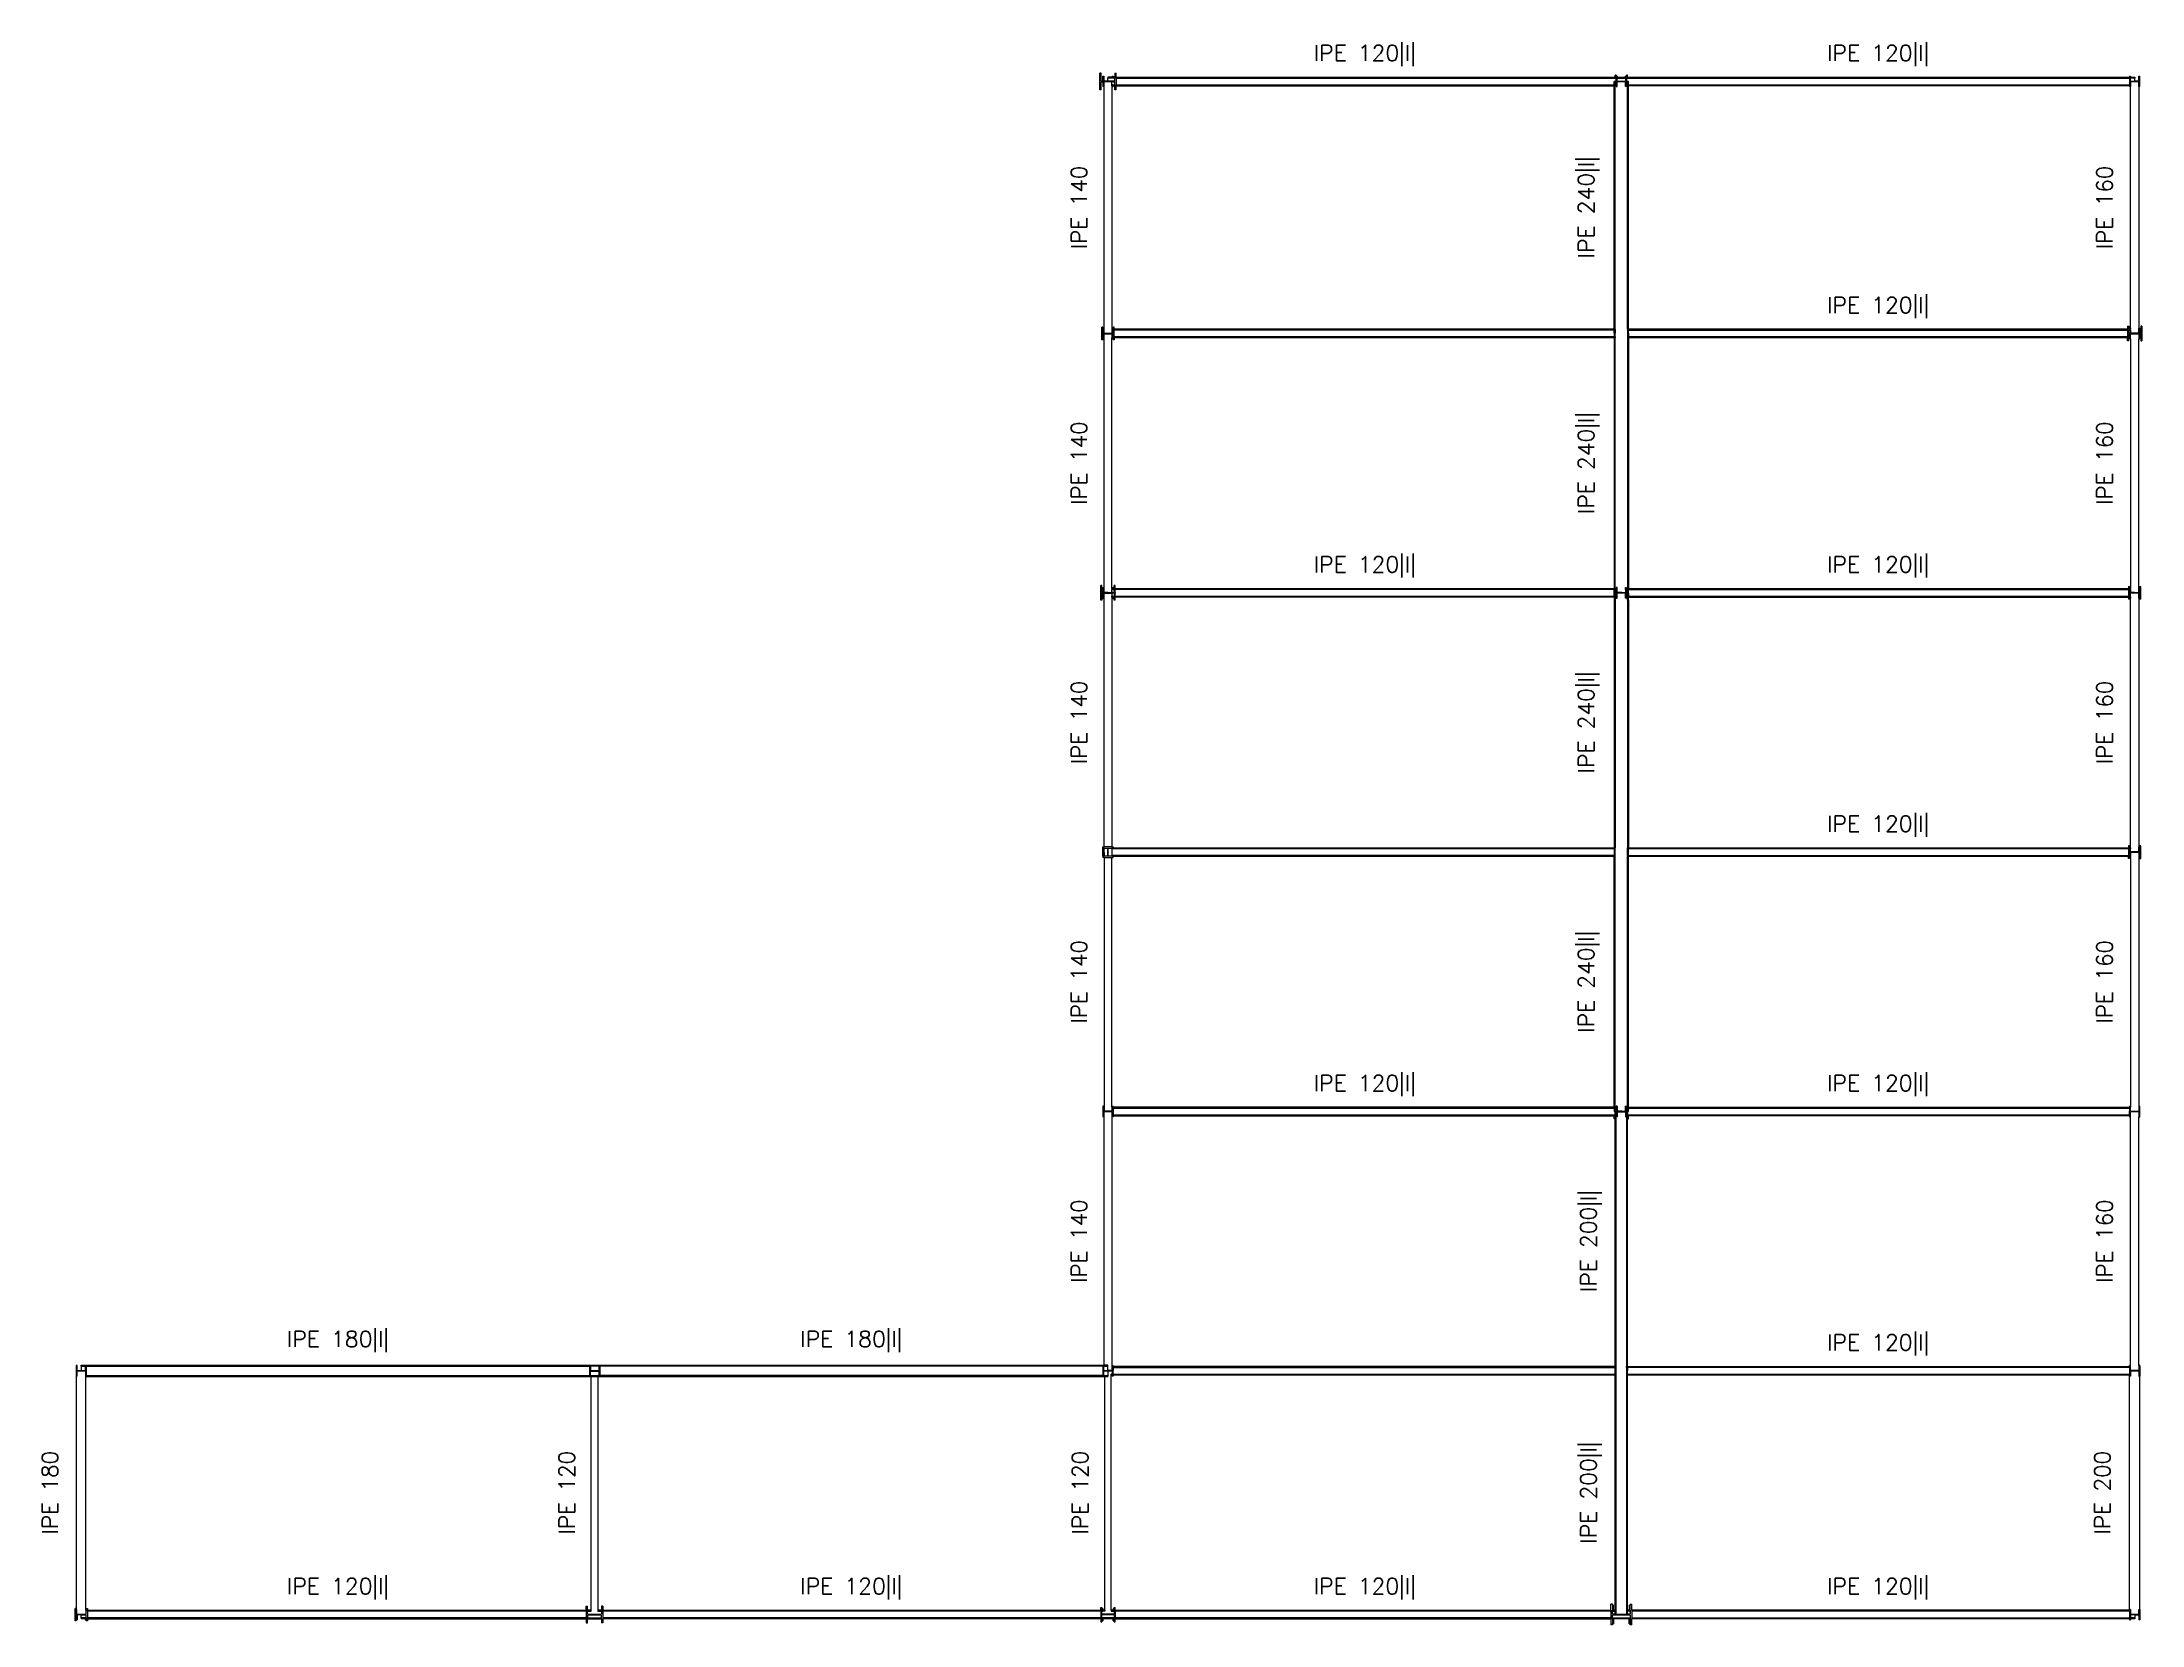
# Model space of a CAD drawing. Header units: millimetres. Extents: x 20.2 to 40.5, y 11.3 to 26.5.
import ezdxf
from ezdxf.enums import TextEntityAlignment as Align

# ---------------------------------------------------------------- set-up
doc = ezdxf.new("R2010")
doc.units = ezdxf.units.MM
doc.layers.add('BARRAS_DE_ACERO', color=7, linetype='Continuous', lineweight=9)
doc.layers.add('REFERENCIA_DE_LAS_BARRAS', color=2, linetype='Continuous', lineweight=9)
doc.styles.add('CYPETXT', font='romans__.ttf', dxfattribs={"height": 0.2})

msp = doc.modelspace()

# ---------------------------------------------------------------- linework, layer by layer
at = {"layer": 'BARRAS_DE_ACERO'}
for p, q in [((30.41105, 26.075), (30.41105, 26.235)), ((30.42405, 26.159), (30.44105, 26.159)), ((30.42405, 26.151), (30.44105, 26.151)), ((30.42405, 26.075), (30.42405, 26.151)), ((30.44105, 26.159), (30.44105, 26.205)), ((30.44105, 26.205), (30.45105, 26.205)), ((30.45105, 26.159), (30.44105, 26.159)), ((30.44105, 26.151), (30.45105, 26.151)), ((30.44105, 26.151), (30.44105, 26.105)), ((30.45105, 26.205), (30.45105, 26.159)), ((30.49105, 26.159), (30.45105, 26.159)), ((30.45105, 26.151), (30.45105, 26.105)), ((30.45455, 26.151), (30.45105, 26.151)), ((30.45455, 23.72825), (30.45455, 26.151)), ((30.49105, 26.159), (30.49105, 26.187)), ((30.55805, 26.159), (30.49105, 26.159)), ((30.52755, 26.151), (30.53105, 26.151)), ((30.53105, 26.205), (30.54105, 26.205)), ((30.53105, 26.205), (30.53105, 26.197)), ((30.54105, 26.151), (30.53105, 26.151)), ((30.53849, 26.123), (30.53105, 26.123)), ((30.54105, 26.123), (30.53849, 26.123)), ((30.54105, 26.205), (30.54105, 26.197)), ((30.54105, 26.151), (30.55805, 26.151)), ((30.54105, 26.123), (30.55805, 26.123)), ((30.55805, 26.235), (30.57105, 26.235)), ((30.55805, 26.159), (30.55805, 26.187)), ((30.57105, 26.197), (35.38105, 26.197)), ((30.57105, 26.187), (30.57105, 26.123)), ((30.57105, 26.123), (35.37105, 26.123)), ((30.57105, 26.113), (30.57105, 26.123)), ((35.37105, 26.123), (35.37105, 26.155)), ((35.39205, 26.215), (35.38105, 26.215)), ((35.38105, 26.197), (35.38105, 26.215)), ((35.39105, 26.205), (35.39105, 26.197)), ((35.39105, 26.205), (35.39205, 26.205)), ((35.39105, 26.155), (35.39105, 26.187)), ((35.39205, 26.215), (35.39205, 26.205)), ((35.40105, 26.205), (35.39205, 26.205)), ((35.40105, 26.205), (35.40105, 26.197)), ((35.40105, 26.187), (35.40105, 26.197)), ((35.40105, 26.197), (35.48105, 26.197)), ((35.40105, 26.15825), (35.40105, 26.187)), ((35.40105, 26.158), (35.40105, 26.15825)), ((35.48105, 26.197), (35.48105, 26.205)), ((35.48105, 26.187), (35.48105, 26.15825)), ((35.50105, 26.215), (35.49005, 26.215)), ((35.49005, 26.205), (35.49105, 26.205)), ((35.49105, 26.197), (35.50105, 26.197)), ((35.49105, 26.187), (40.34105, 26.187)), ((35.49105, 26.187), (35.49105, 26.155)), ((35.49105, 26.105), (35.49105, 26.12464)), ((35.50105, 26.197), (35.50105, 26.215)), ((35.50105, 26.197), (40.34105, 26.197)), ((35.50105, 23.767), (35.50105, 26.155)), ((35.51105, 26.155), (35.50105, 26.155)), ((35.51105, 26.123), (35.51105, 26.155)), ((35.51105, 26.123), (40.34105, 26.123)), ((35.51105, 26.113), (35.51105, 26.123)), ((40.34105, 26.205), (40.35105, 26.205)), ((40.34105, 26.205), (40.34105, 26.197)), ((40.34105, 26.197), (40.34105, 26.187)), ((40.35105, 26.197), (40.39105, 26.197)), ((40.35105, 26.158), (40.35105, 26.187)), ((40.35105, 26.158), (40.39105, 26.158)), ((40.43105, 26.152), (40.35105, 26.152)), ((40.35105, 26.152), (40.35105, 26.105)), ((40.39105, 26.197), (40.39105, 26.187)), ((40.43105, 26.158), (40.39105, 26.158)), ((40.43105, 26.205), (40.44105, 26.205)), ((40.43105, 26.158), (40.43105, 26.205)), ((40.43105, 26.105), (40.43105, 26.152)), ((40.44105, 26.105), (40.44105, 26.205)), ((30.42405, 26.075), (30.41105, 26.075)), ((30.45105, 26.105), (30.44105, 26.105)), ((30.52755, 26.113), (30.53105, 26.113)), ((30.53105, 26.113), (30.53105, 26.105)), ((30.54105, 26.113), (30.53105, 26.113)), ((30.53105, 26.105), (30.54105, 26.105)), ((30.54105, 26.113), (30.54105, 26.105)), ((30.55805, 26.113), (30.54105, 26.113)), ((30.57105, 26.075), (30.55805, 26.075)), ((30.57105, 26.075), (30.57105, 26.113)), ((35.37105, 23.767), (35.37105, 26.113)), ((35.49105, 26.105), (35.48105, 26.105)), ((40.34105, 26.113), (35.51105, 26.113)), ((35.51105, 23.767), (35.51105, 26.113)), ((40.34105, 26.113), (40.34105, 26.105)), ((40.35005, 26.105), (40.34105, 26.105)), ((40.35005, 26.105), (40.35105, 26.105)), ((40.35005, 23.775), (40.35005, 26.105)), ((40.43105, 26.105), (40.43205, 26.105)), ((40.43205, 26.105), (40.43205, 23.775)), ((40.44105, 26.105), (40.43205, 26.105)), ((30.44205, 23.785), (30.43105, 23.785)), ((30.43105, 23.665), (30.43105, 23.785)), ((30.44205, 23.785), (30.44205, 23.775)), ((30.45105, 23.775), (30.44205, 23.775)), ((30.44205, 23.72825), (30.44205, 23.775)), ((30.44205, 23.72825), (30.45105, 23.72825)), ((30.44205, 23.72175), (30.44205, 23.675)), ((30.44205, 23.72175), (30.45105, 23.72175)), ((30.45105, 23.72825), (30.45105, 23.775)), ((30.45455, 23.72825), (30.45105, 23.72825)), ((30.45455, 23.72825), (30.52755, 23.72825)), ((30.45455, 21.2285), (30.45455, 23.72175)), ((30.45455, 23.72175), (30.52755, 23.72175)), ((30.52755, 23.693), (30.52755, 23.683)), ((30.53105, 23.775), (30.54005, 23.775)), ((30.54005, 23.767), (30.53105, 23.767)), ((30.54005, 23.785), (30.54005, 23.775)), ((30.55105, 23.785), (30.54005, 23.785)), ((30.54005, 23.775), (30.54005, 23.767)), ((30.54005, 23.757), (30.54005, 23.72825)), ((30.54005, 23.72175), (30.54005, 23.693)), ((30.54005, 23.693), (30.54005, 23.683)), ((30.55105, 23.767), (30.55105, 23.785)), ((30.55105, 23.693), (30.55105, 23.7228)), ((35.37105, 23.7272), (35.37105, 23.757)), ((35.37105, 23.693), (35.37105, 23.683)), ((35.38105, 23.767), (35.38105, 23.757)), ((35.38105, 23.757), (35.38105, 23.7272)), ((35.38105, 23.693), (35.38105, 23.7272)), ((35.38105, 23.693), (35.38105, 23.683)), ((35.50105, 23.767), (35.50105, 23.757)), ((35.51105, 23.7272), (35.51105, 23.757)), ((35.51105, 23.757), (40.32105, 23.757)), ((35.51105, 23.7272), (35.51105, 23.693)), ((40.32105, 23.693), (35.51105, 23.693)), ((35.51105, 23.683), (35.51105, 23.693)), ((40.32105, 23.795), (40.33305, 23.795)), ((40.32105, 23.757), (40.32105, 23.7272)), ((40.32105, 23.7272), (40.32105, 23.693)), ((40.32105, 23.693), (40.32105, 23.683)), ((40.33305, 23.795), (40.33305, 23.767)), ((40.33305, 23.757), (40.33305, 23.767)), ((40.34105, 23.767), (40.33305, 23.767)), ((40.33305, 23.757), (40.35005, 23.757)), ((40.33305, 23.757), (40.33305, 23.7285)), ((40.33305, 23.7285), (40.34105, 23.7285)), ((40.33305, 23.7215), (40.33305, 23.693)), ((40.35005, 23.7215), (40.33305, 23.7215)), ((40.34105, 23.775), (40.35005, 23.775)), ((40.34105, 23.767), (40.34105, 23.775)), ((40.35005, 23.7285), (40.34105, 23.7285)), ((40.35005, 23.775), (40.35005, 23.767)), ((40.35005, 23.757), (40.35005, 23.7285)), ((40.39105, 23.7285), (40.35005, 23.7285)), ((40.35005, 23.7215), (40.39105, 23.7215)), ((40.35005, 23.683), (40.35005, 23.693)), ((40.43205, 23.7285), (40.39105, 23.7285)), ((40.43205, 23.7285), (40.43205, 23.775)), ((40.43205, 23.775), (40.44105, 23.775)), ((40.43205, 23.7285), (40.44105, 23.7285)), ((40.43205, 23.7215), (40.44105, 23.7215)), ((40.44105, 23.7285), (40.44105, 23.775)), ((40.44105, 23.7285), (40.44905, 23.7285)), ((40.44105, 23.675), (40.44105, 23.7215)), ((40.44905, 23.7215), (40.44105, 23.7215)), ((40.44905, 23.795), (40.44905, 23.7285)), ((40.46105, 23.795), (40.44905, 23.795)), ((40.46105, 23.795), (40.46105, 23.655)), ((30.44205, 23.665), (30.43105, 23.665)), ((30.45105, 23.675), (30.44205, 23.675)), ((30.44205, 23.665), (30.44205, 23.675)), ((30.52755, 21.267), (30.52755, 23.683)), ((30.52755, 23.683), (30.53105, 23.683)), ((30.53105, 23.675), (30.53105, 23.683)), ((30.54005, 23.675), (30.53105, 23.675)), ((30.54005, 23.675), (30.54005, 23.665)), ((30.55105, 23.665), (30.54005, 23.665)), ((30.55105, 23.683), (30.55105, 23.665)), ((35.37105, 23.683), (30.55105, 23.683)), ((35.37105, 23.683), (35.37105, 21.267)), ((35.38105, 21.21127), (35.38105, 23.683)), ((35.50105, 23.683), (35.50105, 21.2228)), ((40.33305, 23.655), (40.33305, 23.683)), ((40.34105, 23.683), (40.34105, 23.675)), ((40.35005, 23.675), (40.34105, 23.675)), ((40.35005, 23.675), (40.35005, 21.275)), ((40.43205, 21.275), (40.43205, 23.675)), ((40.43205, 23.675), (40.44105, 23.675)), ((30.44105, 21.275), (30.45105, 21.275)), ((30.44105, 21.2285), (30.44105, 21.275)), ((30.45105, 21.275), (30.45105, 21.2285)), ((30.53105, 21.267), (30.53105, 21.275)), ((30.53105, 21.275), (30.54105, 21.275)), ((30.54105, 21.267), (30.54105, 21.275)), ((30.54905, 21.267), (30.54905, 21.257)), ((30.56105, 21.257), (30.56105, 21.267)), ((30.56105, 21.267), (35.37105, 21.267)), ((35.37105, 21.267), (35.37105, 21.257)), ((35.48105, 21.275), (35.49105, 21.275)), ((35.48105, 21.257), (35.48105, 21.275)), ((35.49105, 21.175), (35.49105, 21.275)), ((35.51105, 21.267), (35.51105, 21.257)), ((40.33105, 21.285), (40.34205, 21.285)), ((40.33105, 21.285), (40.33105, 21.267)), ((40.34205, 21.267), (40.34205, 21.275)), ((40.35005, 21.267), (40.34205, 21.267)), ((40.35005, 21.275), (40.35005, 21.267)), ((40.35005, 21.257), (40.35005, 21.267)), ((40.43205, 21.22825), (40.43205, 21.275)), ((40.43205, 21.275), (40.44005, 21.275)), ((40.44005, 21.285), (40.45105, 21.285)), ((40.44005, 21.275), (40.44005, 21.285)), ((40.44005, 21.22825), (40.44005, 21.275)), ((40.45105, 21.165), (40.45105, 21.285)), ((30.43305, 21.2285), (30.44105, 21.2285)), ((30.43305, 21.2215), (30.43305, 21.155)), ((30.43305, 21.2215), (30.44105, 21.2215)), ((30.44105, 21.2285), (30.45105, 21.2285)), ((30.44105, 21.175), (30.44105, 21.2215)), ((30.44105, 21.2215), (30.45105, 21.2215)), ((30.44105, 21.175), (30.45105, 21.175)), ((30.45455, 21.2285), (30.45105, 21.2285)), ((30.45455, 21.2215), (30.45105, 21.2215)), ((30.45105, 21.175), (30.45105, 21.2215)), ((30.49105, 21.2285), (30.45455, 21.2285)), ((30.45455, 21.2215), (30.49105, 21.2215)), ((30.45455, 18.775), (30.45455, 21.2215)), ((30.49105, 21.2285), (30.52755, 21.2285)), ((30.49264, 21.2215), (30.49105, 21.2215)), ((30.49264, 21.2215), (30.52755, 21.2215)), ((30.52755, 21.2285), (30.52755, 21.257)), ((30.52755, 21.2285), (30.53105, 21.2285)), ((30.52755, 21.2215), (30.52755, 21.193)), ((30.54905, 21.2215), (30.52755, 21.2215)), ((30.52755, 21.193), (30.54905, 21.193)), ((30.52755, 21.183), (30.52755, 21.193)), ((30.52755, 21.183), (30.52755, 18.775)), ((30.53105, 21.183), (30.52755, 21.183)), ((30.53738, 21.2285), (30.53105, 21.2285)), ((30.53105, 21.183), (30.54105, 21.183)), ((30.54905, 21.2285), (30.53738, 21.2285)), ((30.54105, 21.183), (30.54105, 21.175)), ((30.54905, 21.183), (30.54105, 21.183)), ((30.54905, 21.257), (30.54905, 21.2285)), ((30.54905, 21.2215), (30.54905, 21.193)), ((30.54905, 21.183), (30.54905, 21.193)), ((30.54905, 21.155), (30.54905, 21.183)), ((30.56105, 21.155), (30.54905, 21.155)), ((30.56105, 21.2272), (30.56105, 21.257)), ((30.56105, 21.2272), (30.56105, 21.2228)), ((30.56105, 21.193), (30.56105, 21.2228)), ((30.56105, 21.193), (30.56105, 21.183)), ((30.56105, 21.193), (35.37105, 21.193)), ((35.37105, 21.183), (30.56105, 21.183)), ((30.56105, 21.155), (30.56105, 21.183)), ((35.37105, 21.193), (35.37105, 21.183)), ((35.37105, 21.183), (35.37105, 21.155)), ((35.38105, 21.21127), (35.38105, 18.767)), ((35.39105, 21.175), (35.40105, 21.175)), ((35.40105, 21.175), (35.40105, 21.2215)), ((35.44415, 21.228), (35.48105, 21.228)), ((35.48105, 21.257), (35.48105, 21.228)), ((35.48105, 21.175), (35.48105, 21.222)), ((35.49105, 21.175), (35.48105, 21.175)), ((35.50105, 21.2228), (35.50105, 21.22246)), ((35.50105, 21.155), (35.50105, 21.183)), ((35.50105, 21.155), (35.50105, 18.767)), ((35.51105, 21.257), (40.33105, 21.257)), ((35.51105, 21.2228), (35.51105, 21.257)), ((35.51105, 21.2228), (35.51105, 21.193)), ((35.51105, 21.193), (35.51105, 21.183)), ((35.51105, 21.193), (40.33105, 21.193)), ((35.51105, 21.155), (35.51105, 21.183)), ((35.51105, 21.155), (35.51105, 18.767)), ((40.33105, 21.2272), (40.33105, 21.2228)), ((40.33105, 21.2228), (40.33105, 21.193)), ((40.33105, 21.183), (40.33105, 21.165)), ((40.34205, 21.165), (40.33105, 21.165)), ((40.34205, 21.257), (40.34205, 21.22825)), ((40.34205, 21.22825), (40.35005, 21.22825)), ((40.34205, 21.183), (40.34205, 21.193)), ((40.34205, 21.175), (40.34205, 21.165)), ((40.35005, 21.257), (40.35005, 21.22825)), ((40.35005, 21.22825), (40.35105, 21.22825)), ((40.39105, 21.22175), (40.35005, 21.22175)), ((40.35005, 21.193), (40.35005, 21.22175)), ((40.35005, 18.775), (40.35005, 21.175)), ((40.38961, 21.22825), (40.35105, 21.22825)), ((40.38961, 21.22825), (40.43105, 21.22825)), ((40.43105, 21.22175), (40.39105, 21.22175)), ((40.43105, 21.22825), (40.43205, 21.22825)), ((40.43105, 21.22175), (40.43205, 21.22175)), ((40.44005, 21.22825), (40.43205, 21.22825)), ((40.43205, 21.175), (40.43205, 21.22175)), ((40.43205, 21.22175), (40.44005, 21.22175)), ((40.43205, 21.175), (40.43205, 18.775)), ((40.44005, 21.22175), (40.44005, 21.175)), ((40.45105, 21.165), (40.44005, 21.165)), ((30.44105, 18.765), (30.45105, 18.765)), ((30.44105, 18.685), (30.45105, 18.685)), ((30.44105, 18.685), (30.44105, 18.675)), ((30.45455, 18.675), (30.44105, 18.675)), ((30.45105, 18.765), (30.45455, 18.765)), ((30.45105, 18.765), (30.45105, 18.728)), ((30.45105, 18.728), (30.45455, 18.728)), ((30.52755, 18.775), (30.45455, 18.775)), ((30.45455, 18.765), (30.48805, 18.765)), ((30.45455, 18.728), (30.45455, 18.765)), ((30.45455, 18.722), (30.45455, 18.728)), ((30.45455, 18.722), (30.45455, 18.685)), ((30.45455, 18.675), (30.52755, 18.675)), ((30.45455, 18.675), (30.45455, 16.228)), ((30.48805, 18.685), (30.48805, 18.765)), ((30.49405, 18.765), (30.52755, 18.765)), ((30.49405, 18.765), (30.49405, 18.757)), ((30.49405, 18.728), (30.49405, 18.757)), ((30.49405, 18.693), (30.49405, 18.72525)), ((30.49405, 18.693), (30.49405, 18.685)), ((30.52755, 18.685), (30.49405, 18.685)), ((35.37105, 18.693), (30.52755, 18.693)), ((30.52755, 18.685), (30.52755, 18.693)), ((30.52755, 18.675), (30.54105, 18.675)), ((30.52755, 16.267), (30.52755, 18.675)), ((35.37105, 18.683), (30.54105, 18.683)), ((30.54105, 18.675), (30.54105, 18.683)), ((35.37105, 18.757), (35.37105, 18.693)), ((35.37105, 18.683), (35.37105, 18.693)), ((35.37105, 16.267), (35.37105, 18.683)), ((35.38105, 18.757), (35.38105, 18.767)), ((35.38105, 18.693), (35.38105, 18.757)), ((35.38105, 18.683), (35.38105, 18.693)), ((35.38105, 16.225), (35.38105, 18.683)), ((35.50105, 18.757), (35.50105, 18.767)), ((35.50105, 18.693), (35.50105, 18.757)), ((35.50105, 18.693), (35.50105, 18.683)), ((35.50105, 16.225), (35.50105, 18.683)), ((35.51105, 18.767), (40.33105, 18.767)), ((35.51105, 18.757), (35.51105, 18.767)), ((35.51105, 18.693), (35.51105, 18.757)), ((40.33105, 18.757), (35.51105, 18.757)), ((35.51105, 18.693), (40.33105, 18.693)), ((35.51105, 18.683), (35.51105, 18.693)), ((35.51105, 16.267), (35.51105, 18.683)), ((40.33105, 18.785), (40.33105, 18.767)), ((40.33105, 18.7272), (40.33105, 18.693)), ((40.33105, 18.693), (40.33105, 18.683)), ((40.34205, 18.665), (40.33105, 18.665)), ((40.34205, 18.775), (40.35005, 18.775)), ((40.34205, 18.775), (40.34205, 18.767)), ((40.35005, 18.767), (40.34205, 18.767)), ((40.34205, 18.757), (40.34205, 18.767)), ((40.34205, 18.757), (40.34205, 18.72825)), ((40.35005, 18.757), (40.34205, 18.757)), ((40.34205, 18.72825), (40.35005, 18.72825)), ((40.34205, 18.693), (40.34205, 18.683)), ((40.34205, 18.693), (40.35005, 18.693)), ((40.34205, 18.683), (40.34205, 18.675)), ((40.35005, 18.675), (40.34205, 18.675)), ((40.34205, 18.665), (40.34205, 18.675)), ((40.35005, 18.767), (40.35005, 18.775)), ((40.35005, 18.767), (40.35005, 18.757)), ((40.35005, 18.72825), (40.35005, 18.757)), ((40.35087, 18.72825), (40.35005, 18.72825)), ((40.35005, 18.693), (40.35005, 18.683)), ((40.35005, 18.675), (40.35005, 16.275)), ((40.43105, 18.72175), (40.39105, 18.72175)), ((40.43105, 18.72825), (40.43205, 18.72825)), ((40.43205, 18.72175), (40.43105, 18.72175)), ((40.43205, 18.775), (40.44005, 18.775)), ((40.43205, 18.72825), (40.43205, 18.775)), ((40.43205, 18.72825), (40.44005, 18.72825)), ((40.43205, 18.72175), (40.43205, 18.675)), ((40.44005, 18.675), (40.43205, 18.675)), ((40.44005, 18.775), (40.44005, 18.785)), ((40.44005, 18.72825), (40.44005, 18.775)), ((30.44105, 16.275), (30.44105, 16.175)), ((30.45105, 16.275), (30.44105, 16.275)), ((30.45105, 16.228), (30.45105, 16.275)), ((30.45105, 16.228), (30.45455, 16.228)), ((30.45105, 16.222), (30.45105, 16.175)), ((30.45455, 16.222), (30.45105, 16.222)), ((30.52755, 16.228), (30.45455, 16.228)), ((30.45455, 13.7805), (30.45455, 16.222)), ((30.52755, 16.222), (30.45455, 16.222)), ((30.52755, 16.228), (30.53105, 16.228)), ((30.53105, 16.275), (30.53105, 16.267)), ((30.53105, 16.275), (30.54105, 16.275)), ((30.53105, 16.228), (30.53105, 16.257)), ((30.54105, 16.267), (30.54105, 16.275)), ((30.54105, 16.257), (30.54105, 16.2272)), ((30.54105, 16.2272), (30.54105, 16.2228)), ((30.54105, 16.2228), (30.54105, 16.193)), ((35.37105, 16.257), (35.37105, 16.225)), ((35.38105, 16.225), (35.37105, 16.225)), ((35.38105, 16.193), (35.38105, 16.225)), ((35.38105, 16.225), (35.39105, 16.225)), ((35.39105, 16.275), (35.39105, 16.225)), ((35.40105, 16.275), (35.39105, 16.275)), ((35.39105, 16.225), (35.39105, 16.175)), ((35.40105, 16.275), (35.40105, 16.228)), ((35.44415, 16.228), (35.40105, 16.228)), ((35.40105, 16.222), (35.40105, 16.175)), ((35.40105, 16.222), (35.44385, 16.222)), ((35.44385, 16.222), (35.48105, 16.222)), ((35.48105, 16.275), (35.49105, 16.275)), ((35.48105, 16.222), (35.48105, 16.175)), ((35.49105, 16.225), (35.49105, 16.275)), ((35.49105, 16.175), (35.49105, 16.225)), ((35.50105, 16.225), (35.49105, 16.225)), ((35.50105, 16.225), (35.50105, 16.193)), ((35.51105, 16.225), (35.50105, 16.225)), ((35.51105, 16.267), (35.51105, 16.257)), ((35.51105, 16.267), (40.34105, 16.267)), ((35.51105, 16.257), (40.34105, 16.257)), ((35.51105, 16.225), (35.51105, 16.257)), ((40.34105, 16.275), (40.35005, 16.275)), ((40.34105, 16.275), (40.34105, 16.267)), ((40.34105, 16.257), (40.34105, 16.267)), ((40.34105, 16.257), (40.34105, 16.2272)), ((40.34105, 16.193), (40.34105, 16.2272)), ((40.35005, 16.275), (40.35105, 16.275)), ((40.35105, 16.275), (40.35105, 16.267)), ((40.35105, 16.259), (40.35105, 16.267)), ((40.35105, 16.257), (40.35105, 16.259)), ((40.35105, 16.228), (40.35105, 16.257)), ((40.35105, 16.228), (40.43105, 16.228)), ((40.35105, 16.175), (40.35105, 16.222)), ((40.43105, 16.222), (40.35105, 16.222)), ((40.43105, 16.275), (40.43105, 16.228)), ((40.43205, 16.275), (40.43105, 16.275)), ((40.43105, 16.222), (40.43105, 16.175)), ((40.44105, 16.175), (40.44105, 16.275)), ((30.45105, 16.175), (30.44105, 16.175)), ((30.52755, 16.193), (30.52755, 16.183)), ((30.52755, 16.183), (30.52755, 13.767)), ((30.52755, 16.183), (30.53105, 16.183)), ((30.53105, 16.183), (30.53105, 16.193)), ((30.53105, 16.175), (30.53105, 16.183)), ((30.54105, 16.175), (30.53105, 16.175)), ((30.54105, 16.193), (30.54105, 16.183)), ((30.54105, 16.183), (30.54105, 16.175)), ((30.54105, 16.183), (35.37105, 16.183)), ((35.37105, 16.183), (35.38105, 16.183)), ((35.37105, 16.155), (35.37105, 16.183)), ((35.38105, 16.155), (35.37105, 16.155)), ((35.39105, 13.767), (35.39105, 16.175)), ((35.40105, 16.175), (35.39105, 16.175)), ((35.49105, 16.175), (35.48105, 16.175)), ((35.49105, 16.175), (35.49105, 13.767)), ((35.50105, 16.193), (40.34105, 16.193)), ((35.50105, 16.183), (35.50105, 16.193)), ((35.51105, 16.183), (35.50105, 16.183)), ((35.50105, 13.767), (35.50105, 16.155)), ((35.51105, 16.155), (35.51105, 16.183)), ((40.34105, 16.183), (35.51105, 16.183)), ((40.34105, 16.193), (40.34105, 16.183)), ((40.34105, 16.183), (40.34105, 16.175)), ((40.35005, 16.175), (40.34105, 16.175)), ((40.35105, 16.175), (40.35005, 16.175)), ((40.35005, 13.775), (40.35005, 16.175)), ((40.43205, 16.175), (40.43105, 16.175)), ((40.43205, 16.175), (40.44105, 16.175)), ((20.54105, 13.775), (20.54105, 13.675)), ((20.55105, 13.775), (20.54105, 13.775)), ((20.55105, 13.728), (20.55105, 13.775)), ((20.59105, 13.7805), (30.45455, 13.7805)), ((20.59105, 13.7705), (20.59105, 13.7805)), ((20.59105, 13.7705), (20.63105, 13.7705)), ((20.59105, 13.7705), (20.59105, 13.728)), ((20.63105, 13.7705), (20.63105, 13.775)), ((20.63105, 13.775), (20.64105, 13.775)), ((20.64105, 13.775), (20.64105, 13.7705)), ((20.64105, 13.7705), (25.49105, 13.7705)), ((20.64105, 13.6795), (20.64105, 13.7705)), ((25.49105, 13.775), (25.49105, 13.7705)), ((25.49105, 13.775), (25.50105, 13.775)), ((25.49105, 13.7705), (25.49105, 13.6795)), ((25.50105, 13.7705), (25.50105, 13.775)), ((25.50105, 13.7705), (25.50105, 13.728)), ((25.58105, 13.7705), (25.50105, 13.7705)), ((25.58105, 13.775), (25.59105, 13.775)), ((25.58105, 13.775), (25.58105, 13.7705)), ((25.58105, 13.7705), (25.58105, 13.728)), ((25.59105, 13.7705), (25.59105, 13.775)), ((30.44105, 13.775), (30.45105, 13.775)), ((30.44105, 13.775), (30.44105, 13.7705)), ((30.45105, 13.7705), (30.49105, 13.7705)), ((30.49105, 13.7805), (30.45455, 13.7805)), ((30.49105, 13.7705), (30.49105, 13.7805)), ((30.49105, 13.757), (30.49105, 13.7705)), ((30.53105, 13.775), (30.54105, 13.775)), ((30.53105, 13.775), (30.53105, 13.767)), ((40.34105, 13.767), (40.34105, 13.775)), ((40.43105, 13.775), (40.43205, 13.775)), ((40.43105, 13.775), (40.43105, 13.728)), ((40.44105, 13.775), (40.44105, 13.675)), ((20.54105, 13.675), (20.54555, 13.675)), ((20.54555, 11.425), (20.54555, 13.675)), ((20.55105, 13.675), (20.54555, 13.675)), ((20.55105, 13.728), (20.59105, 13.728)), ((20.55105, 13.675), (20.55105, 13.722)), ((20.63105, 13.722), (20.55105, 13.722)), ((20.63105, 13.722), (20.63105, 13.675)), ((20.63655, 13.675), (20.63105, 13.675)), ((20.63655, 11.425), (20.63655, 13.6695)), ((20.63655, 13.6695), (25.50905, 13.6695)), ((20.64105, 13.6795), (25.49105, 13.6795)), ((20.64105, 13.675), (20.64105, 13.6795)), ((25.49105, 13.675), (25.49105, 13.6795)), ((25.49105, 13.675), (25.50105, 13.675)), ((25.50105, 13.728), (25.58105, 13.728)), ((25.50105, 13.722), (25.58105, 13.722)), ((25.50105, 13.6795), (25.50105, 13.722)), ((25.50105, 13.6795), (25.58105, 13.6795)), ((25.50105, 13.675), (25.50105, 13.6795)), ((25.57305, 13.6695), (30.45905, 13.6695)), ((25.57305, 13.6695), (25.57305, 11.417)), ((25.58105, 13.722), (25.58105, 13.6795)), ((25.58105, 13.6795), (25.58105, 13.675)), ((25.58105, 13.675), (25.59105, 13.675)), ((25.59105, 13.675), (25.59105, 13.6795)), ((30.44105, 13.6795), (25.59105, 13.6795)), ((30.44105, 13.675), (30.45105, 13.675)), ((30.45105, 13.728), (30.49105, 13.728)), ((30.45105, 13.6795), (30.45105, 13.722)), ((30.49105, 13.722), (30.45105, 13.722)), ((30.45105, 13.6795), (30.49105, 13.6795)), ((30.45105, 13.675), (30.45105, 13.6795)), ((30.45905, 13.6695), (30.49105, 13.6695)), ((30.45905, 11.417), (30.45905, 13.6695)), ((30.49105, 13.728), (30.49105, 13.757)), ((30.52755, 13.728), (30.49105, 13.728)), ((30.49105, 13.722), (30.49105, 13.693)), ((30.49105, 13.722), (30.49164, 13.722)), ((30.53105, 13.722), (30.49164, 13.722)), ((30.52305, 13.683), (30.52305, 13.693)), ((30.52305, 11.417), (30.52305, 13.683)), ((30.53105, 13.767), (30.52755, 13.767)), ((30.52755, 13.767), (30.52755, 13.757)), ((30.53105, 13.757), (30.52755, 13.757)), ((30.53105, 13.757), (30.53105, 13.767)), ((30.53105, 13.728), (30.53105, 13.757)), ((30.53105, 13.722), (30.53105, 13.693)), ((30.54105, 13.675), (30.53105, 13.675)), ((30.54105, 13.757), (30.54105, 13.767)), ((30.54105, 13.757), (30.54105, 13.7272)), ((30.54105, 13.7228), (30.54105, 13.7272)), ((30.54105, 13.683), (30.54105, 13.675)), ((35.38105, 13.693), (35.38105, 13.683)), ((35.39105, 13.757), (35.39105, 13.767)), ((35.39105, 11.3795), (35.39105, 13.757)), ((35.49105, 13.757), (35.49105, 13.767)), ((35.50105, 13.767), (40.34105, 13.767)), ((35.50105, 13.757), (35.50105, 13.767)), ((35.50105, 13.757), (35.50105, 13.7272)), ((40.34105, 13.757), (35.50105, 13.757)), ((35.50105, 13.693), (40.34105, 13.693)), ((40.34105, 13.767), (40.34105, 13.757)), ((40.34105, 13.757), (40.34105, 13.693)), ((40.34105, 13.693), (40.34105, 13.683)), ((40.35105, 13.675), (40.34105, 13.675)), ((40.34105, 11.425), (40.34105, 13.675)), ((40.35105, 13.722), (40.35105, 13.693)), ((40.43105, 13.722), (40.35105, 13.722)), ((40.35105, 13.693), (40.35105, 13.675)), ((40.43105, 13.722), (40.43105, 13.675)), ((40.43105, 13.675), (40.44105, 13.675)), ((40.44105, 11.425), (40.44105, 13.675)), ((20.53105, 11.315), (20.53105, 11.435)), ((20.54205, 11.425), (20.54555, 11.425)), ((20.54205, 11.37175), (20.55105, 11.37175)), ((20.54205, 11.325), (20.54205, 11.37175)), ((20.54555, 11.425), (20.54555, 11.37825)), ((20.54555, 11.37825), (20.55105, 11.37825)), ((20.55105, 11.37825), (20.63105, 11.37825)), ((20.55105, 11.37175), (20.55105, 11.325)), ((20.59105, 11.37175), (20.55105, 11.37175)), ((20.59105, 11.343), (20.59105, 11.37175)), ((20.59105, 11.37175), (20.64005, 11.37175)), ((20.63655, 11.37825), (20.63105, 11.37825)), ((20.63105, 11.343), (20.64005, 11.343)), ((20.63655, 11.425), (20.64005, 11.425)), ((20.63655, 11.417), (20.63655, 11.425)), ((20.63655, 11.417), (20.63655, 11.407)), ((20.63655, 11.417), (20.64005, 11.417)), ((20.63655, 11.407), (20.63655, 11.37825)), ((20.63655, 11.407), (20.64005, 11.407)), ((20.63655, 11.37825), (20.64005, 11.37825)), ((20.64005, 11.435), (20.64005, 11.425)), ((20.64005, 11.435), (20.65105, 11.435)), ((20.64005, 11.417), (20.64005, 11.425)), ((20.64005, 11.407), (20.64005, 11.417)), ((20.64005, 11.37825), (20.64005, 11.407)), ((20.64005, 11.343), (20.64005, 11.37175)), ((20.64005, 11.333), (20.64005, 11.343)), ((20.65105, 11.407), (20.65105, 11.417)), ((20.65105, 11.333), (20.65105, 11.343)), ((25.46105, 11.343), (20.65105, 11.343)), ((25.46105, 11.455), (25.47405, 11.455)), ((25.46105, 11.417), (25.46105, 11.407)), ((25.46105, 11.407), (25.46105, 11.343)), ((25.47405, 11.417), (25.47405, 11.455)), ((25.47405, 11.407), (25.47405, 11.417)), ((25.50905, 11.417), (25.47405, 11.417)), ((25.47405, 11.379), (25.47405, 11.407)), ((25.47405, 11.379), (25.60805, 11.379)), ((25.47405, 11.343), (25.60805, 11.343)), ((25.47405, 11.333), (25.47405, 11.343)), ((25.60805, 11.417), (25.57305, 11.417)), ((25.60805, 11.455), (25.60805, 11.417)), ((25.62105, 11.455), (25.60805, 11.455)), ((25.60805, 11.417), (25.60805, 11.407)), ((25.60805, 11.407), (25.60805, 11.379)), ((25.60805, 11.343), (25.60805, 11.371)), ((25.62105, 11.455), (25.62105, 11.417)), ((25.62105, 11.407), (25.62105, 11.417)), ((30.42105, 11.445), (30.43305, 11.445)), ((30.42105, 11.417), (30.42105, 11.445)), ((30.43305, 11.445), (30.43305, 11.435)), ((30.43305, 11.435), (30.44205, 11.435)), ((30.43305, 11.417), (30.43305, 11.435)), ((30.43305, 11.417), (30.44205, 11.417)), ((30.43305, 11.407), (30.43305, 11.417)), ((30.43305, 11.407), (30.44205, 11.407)), ((30.43305, 11.3785), (30.43305, 11.407)), ((30.52305, 11.3785), (30.43305, 11.3785)), ((30.43305, 11.343), (30.43305, 11.3715)), ((30.54905, 11.3715), (30.43305, 11.3715)), ((30.54005, 11.343), (30.43305, 11.343)), ((30.43305, 11.343), (30.43305, 11.333)), ((30.44205, 11.435), (30.44205, 11.417)), ((30.45905, 11.417), (30.44205, 11.417)), ((30.52305, 11.417), (30.52305, 11.407)), ((30.54005, 11.417), (30.52305, 11.417)), ((30.52305, 11.407), (30.54905, 11.407)), ((30.54905, 11.3785), (30.52305, 11.3785)), ((30.54005, 11.435), (30.54005, 11.417)), ((30.54905, 11.435), (30.54005, 11.435)), ((30.54905, 11.445), (30.54905, 11.435)), ((30.54905, 11.445), (30.56105, 11.445)), ((30.54905, 11.435), (30.54905, 11.417)), ((30.54905, 11.407), (30.54905, 11.3785)), ((30.54905, 11.333), (30.54905, 11.343)), ((30.56105, 11.417), (30.56105, 11.445)), ((30.56105, 11.417), (35.34105, 11.417)), ((30.56105, 11.407), (30.56105, 11.417)), ((35.34105, 11.417), (35.34105, 11.475)), ((35.35605, 11.475), (35.34105, 11.475)), ((35.34105, 11.343), (35.34105, 11.333)), ((35.35605, 11.465), (35.35605, 11.475)), ((35.36505, 11.465), (35.35605, 11.465)), ((35.35605, 11.465), (35.35605, 11.417)), ((35.36505, 11.417), (35.35605, 11.417)), ((35.35605, 11.407), (35.35605, 11.417)), ((35.35605, 11.407), (35.36505, 11.407)), ((35.35605, 11.3795), (35.35605, 11.407)), ((35.38105, 11.3795), (35.35605, 11.3795)), ((35.35605, 11.343), (35.35605, 11.3705)), ((35.52605, 11.3705), (35.35605, 11.3705)), ((35.35605, 11.333), (35.35605, 11.343)), ((35.35605, 11.343), (35.52605, 11.343)), ((35.36505, 11.417), (35.36505, 11.465)), ((35.36505, 11.417), (35.38105, 11.417)), ((35.39105, 11.3795), (35.49105, 11.3795)), ((35.49105, 11.3795), (35.50105, 11.3795)), ((35.50105, 11.3795), (35.50105, 11.407)), ((35.52605, 11.407), (35.50105, 11.407)), ((35.51705, 11.465), (35.52605, 11.465)), ((35.52605, 11.475), (35.52605, 11.465)), ((35.52605, 11.475), (35.54105, 11.475)), ((35.52605, 11.3705), (35.52605, 11.343)), ((35.52605, 11.343), (35.52605, 11.333)), ((35.54105, 11.417), (35.54105, 11.475)), ((35.54105, 11.343), (35.54105, 11.333)), ((40.35105, 11.425), (40.34105, 11.425)), ((40.35105, 11.425), (40.35105, 11.378)), ((40.35105, 11.378), (40.43105, 11.378)), ((40.39105, 11.372), (40.39105, 11.343)), ((40.39105, 11.343), (40.39105, 11.333)), ((40.43105, 11.425), (40.44105, 11.425)), ((40.43105, 11.378), (40.43105, 11.425)), ((20.54205, 11.315), (20.53105, 11.315)), ((20.63105, 11.333), (20.59105, 11.333)), ((20.63105, 11.333), (20.64005, 11.333)), ((20.63105, 11.325), (20.63105, 11.333)), ((20.64005, 11.333), (20.64005, 11.325)), ((25.46105, 11.333), (25.46105, 11.295)), ((25.46105, 11.295), (25.47405, 11.295)), ((25.47405, 11.295), (25.47405, 11.333)), ((25.60805, 11.333), (25.60805, 11.295)), ((25.62105, 11.295), (25.60805, 11.295)), ((30.43305, 11.333), (30.43305, 11.315)), ((30.43305, 11.333), (30.44205, 11.333)), ((30.43305, 11.315), (30.44205, 11.315)), ((30.44205, 11.333), (30.44205, 11.315)), ((30.54005, 11.333), (30.44205, 11.333)), ((30.54005, 11.315), (30.54005, 11.333)), ((30.54005, 11.333), (30.54905, 11.333)), ((30.54905, 11.315), (30.54005, 11.315)), ((30.54905, 11.333), (30.54905, 11.315)), ((30.54905, 11.305), (30.54905, 11.315)), ((30.54905, 11.305), (30.56105, 11.305)), ((35.34105, 11.333), (35.34105, 11.275)), ((35.35605, 11.275), (35.34105, 11.275)), ((35.35605, 11.333), (35.36505, 11.333)), ((35.35605, 11.275), (35.35605, 11.285)), ((35.36505, 11.333), (35.36505, 11.285)), ((35.51705, 11.333), (35.52605, 11.333)), ((35.52605, 11.333), (35.52605, 11.285)), ((35.54105, 11.275), (35.52605, 11.275)), ((35.54105, 11.275), (35.54105, 11.333)), ((40.39105, 11.333), (40.35105, 11.333))]:
    msp.add_line(p, q, dxfattribs=at)
for points in [[(30.42405, 26.159), (30.42405, 26.235), (30.41105, 26.235)], [(30.52755, 26.123), (30.52755, 26.151), (30.45455, 26.151)], [(30.55805, 26.197), (30.55805, 26.187), (30.49105, 26.187)], [(30.53105, 26.197), (30.49105, 26.197), (30.49105, 26.187)], [(30.52755, 26.113), (30.52755, 26.123), (30.53105, 26.123)], [(30.55805, 26.235), (30.55805, 26.197), (30.54105, 26.197), (30.53105, 26.197)], [(30.55805, 26.075), (30.55805, 26.113), (30.55805, 26.123), (30.55805, 26.151)], [(30.57105, 26.187), (30.57105, 26.197), (30.57105, 26.235)], [(30.57105, 26.187), (35.39105, 26.187), (35.39105, 26.197), (35.38105, 26.197)], [(30.57105, 26.113), (35.37105, 26.113), (35.37105, 26.123)], [(35.38105, 23.767), (35.38105, 26.155), (35.37105, 26.155)], [(35.39105, 26.105), (35.39105, 26.155), (35.38105, 26.155)], [(35.39105, 26.105), (35.40105, 26.105), (35.40105, 26.152)], [(35.40105, 26.187), (35.48105, 26.187), (35.48105, 26.197)], [(35.40105, 26.158), (35.48105, 26.158), (35.48105, 26.15825)], [(35.48105, 26.105), (35.48105, 26.152), (35.40105, 26.152)], [(35.48105, 26.205), (35.49005, 26.205), (35.49005, 26.215)], [(35.49105, 26.205), (35.49105, 26.197), (35.49105, 26.187)], [(35.50105, 26.155), (35.49105, 26.155), (35.49105, 26.12464)], [(40.34105, 26.187), (40.34105, 26.123), (40.34105, 26.113)], [(40.35105, 26.205), (40.35105, 26.197), (40.35105, 26.187)], [(40.39105, 26.158), (40.39105, 26.187), (40.35105, 26.187)], [(30.52755, 26.113), (30.52755, 23.767), (30.53105, 23.767), (30.53105, 23.775)], [(30.45455, 23.72175), (30.45105, 23.72175), (30.45105, 23.675)], [(30.52755, 23.767), (30.52755, 23.757), (30.52755, 23.72825), (30.53105, 23.72825), (30.54005, 23.72825)], [(30.52755, 23.757), (30.54005, 23.757), (30.54005, 23.767)], [(30.54005, 23.72175), (30.52755, 23.72175), (30.52755, 23.693), (30.54005, 23.693)], [(35.37105, 23.767), (30.55105, 23.767), (30.55105, 23.757)], [(35.37105, 23.767), (35.37105, 23.757), (30.55105, 23.757)], [(30.55105, 23.7228), (30.55105, 23.7272), (30.55105, 23.757)], [(35.37105, 23.7272), (35.37105, 23.693), (30.55105, 23.693), (30.55105, 23.683)], [(35.50105, 23.757), (35.50105, 23.7272), (35.50105, 23.693), (35.50105, 23.683)], [(40.32105, 23.767), (35.51105, 23.767), (35.51105, 23.757)], [(40.32105, 23.795), (40.32105, 23.767), (40.32105, 23.757)], [(40.33305, 23.693), (40.35005, 23.693), (40.35005, 23.7215)], [(40.33305, 23.693), (40.33305, 23.683), (40.34105, 23.683)], [(40.35005, 23.757), (40.35005, 23.767), (40.34105, 23.767)], [(40.39105, 23.7215), (40.43205, 23.7215), (40.43205, 23.675)], [(40.44905, 23.7215), (40.44905, 23.655), (40.46105, 23.655)], [(30.54005, 23.675), (30.54005, 23.683), (30.53105, 23.683)], [(35.51105, 23.683), (35.51105, 21.267), (40.33105, 21.267)], [(40.33305, 23.655), (40.32105, 23.655), (40.32105, 23.683), (35.51105, 23.683)], [(40.35005, 23.675), (40.35005, 23.683), (40.34105, 23.683)], [(30.43305, 21.155), (30.42105, 21.155), (30.42105, 21.295)], [(30.43305, 21.2285), (30.43305, 21.295), (30.42105, 21.295)], [(30.53105, 21.267), (30.52755, 21.267), (30.52755, 21.257), (30.54905, 21.257)], [(30.53105, 21.267), (30.54105, 21.267), (30.54905, 21.267), (30.54905, 21.295)], [(30.56105, 21.267), (30.56105, 21.295), (30.54905, 21.295)], [(35.44415, 21.228), (35.40105, 21.228), (35.40105, 21.275), (35.39105, 21.275), (35.39105, 21.175)], [(40.33105, 21.267), (40.33105, 21.257), (40.33105, 21.2272)], [(40.35005, 21.275), (40.34205, 21.275), (40.34205, 21.285)], [(40.34205, 21.267), (40.34205, 21.257), (40.35005, 21.257)], [(35.37105, 21.155), (35.37105, 18.767), (35.37105, 18.757), (30.52755, 18.757), (30.52755, 18.693)], [(30.53105, 21.183), (30.53105, 21.175), (30.54105, 21.175)], [(35.37105, 21.193), (35.37105, 21.257), (30.56105, 21.257)], [(35.48105, 21.222), (35.40105, 21.222), (35.40105, 21.2215)], [(35.50105, 21.183), (35.50105, 21.193), (35.50105, 21.22246)], [(35.51105, 21.183), (40.33105, 21.183), (40.33105, 21.193)], [(40.34205, 21.193), (40.34205, 21.22175), (40.35005, 21.22175)], [(40.35005, 21.183), (40.35005, 21.193), (40.34205, 21.193)], [(40.34205, 21.183), (40.35005, 21.183), (40.35005, 21.175)], [(40.34205, 21.183), (40.34205, 21.175), (40.35005, 21.175)], [(40.44005, 21.165), (40.44005, 21.175), (40.43205, 21.175)], [(30.44105, 18.685), (30.44105, 18.765), (30.44105, 18.775), (30.45455, 18.775)], [(30.45455, 18.722), (30.45105, 18.722), (30.45105, 18.685)], [(30.48805, 18.685), (30.45455, 18.685), (30.45105, 18.685)], [(30.49405, 18.728), (30.49405, 18.7272), (30.49405, 18.72525)], [(30.52755, 18.775), (30.54105, 18.775), (30.54105, 18.767), (35.37105, 18.767)], [(30.52755, 18.757), (30.52755, 18.765), (30.54105, 18.765), (30.54105, 18.767)], [(30.54105, 18.683), (30.54105, 18.685), (30.52755, 18.685)], [(40.33105, 18.665), (40.33105, 18.683), (35.51105, 18.683)], [(40.34205, 18.775), (40.34205, 18.785), (40.33105, 18.785)], [(40.33105, 18.767), (40.33105, 18.757), (40.33105, 18.7272)], [(40.35005, 18.72175), (40.34205, 18.72175), (40.34205, 18.693)], [(40.35005, 18.675), (40.35005, 18.683), (40.34205, 18.683)], [(40.39105, 18.72175), (40.35005, 18.72175), (40.35005, 18.693)], [(40.43105, 18.72825), (40.38349, 18.72825), (40.35087, 18.72825)], [(40.44005, 18.675), (40.44005, 18.72175), (40.43205, 18.72175)], [(40.43205, 18.675), (40.43205, 16.275), (40.44105, 16.275)], [(40.45105, 18.665), (40.45105, 18.785), (40.44005, 18.785)], [(40.44005, 18.675), (40.44005, 18.665), (40.45105, 18.665)], [(30.53105, 16.257), (30.53105, 16.267), (30.52755, 16.267), (30.52755, 16.257)], [(30.53105, 16.257), (30.52755, 16.257), (30.52755, 16.228)], [(30.53105, 16.222), (30.52755, 16.222), (30.52755, 16.193)], [(30.52755, 16.193), (30.53105, 16.193), (30.53105, 16.222)], [(30.54105, 16.257), (35.37105, 16.257), (35.37105, 16.267)], [(35.37105, 16.267), (30.54105, 16.267), (30.54105, 16.257)], [(35.44415, 16.228), (35.48105, 16.228), (35.48105, 16.275)], [(30.54105, 16.193), (35.38105, 16.193), (35.38105, 16.183)], [(35.38105, 13.767), (35.38105, 16.155), (35.38105, 16.183)], [(35.50105, 16.183), (35.50105, 16.155), (35.51105, 16.155)], [(40.44105, 13.775), (40.43205, 13.775), (40.43205, 16.175)], [(20.59105, 13.728), (20.63105, 13.728), (20.63105, 13.7705)], [(30.44105, 13.7705), (25.59105, 13.7705), (25.59105, 13.6795)], [(30.44105, 13.7705), (30.44105, 13.6795), (30.44105, 13.675)], [(30.45105, 13.728), (30.45105, 13.7705), (30.45105, 13.775)], [(35.38105, 13.767), (30.54105, 13.767), (30.54105, 13.775)], [(40.34105, 13.775), (40.35005, 13.775), (40.35105, 13.775)], [(40.43105, 13.728), (40.35105, 13.728), (40.35105, 13.775)], [(20.64105, 13.675), (20.63655, 13.675), (20.63655, 13.6695)], [(25.50905, 11.417), (25.50905, 13.6695), (25.57305, 13.6695)], [(30.49105, 13.693), (30.49105, 13.6795), (30.49105, 13.6695)], [(30.53105, 13.683), (30.53105, 13.693), (30.52305, 13.693)], [(30.52305, 13.683), (30.53105, 13.683), (30.53105, 13.675)], [(30.52755, 13.757), (30.52755, 13.728), (30.53105, 13.728)], [(30.54105, 13.757), (35.38105, 13.757), (35.38105, 13.767)], [(30.54105, 13.693), (35.38105, 13.693), (35.38105, 13.757)], [(35.38105, 13.683), (30.54105, 13.683), (30.54105, 13.693), (30.54105, 13.7228)], [(35.36505, 11.407), (35.38105, 11.407), (35.38105, 11.417), (35.38105, 13.683)], [(35.49105, 13.757), (35.49105, 13.7272), (35.49105, 11.3795)], [(35.50105, 11.407), (35.50105, 11.417), (35.50105, 13.683), (35.50105, 13.693), (35.50105, 13.7272)], [(40.34105, 13.675), (40.34105, 13.683), (35.50105, 13.683)], [(20.54205, 11.425), (20.54205, 11.435), (20.53105, 11.435)], [(20.54205, 11.425), (20.54205, 11.37825), (20.54555, 11.37825)], [(20.63105, 11.343), (20.59105, 11.343), (20.59105, 11.333)], [(20.65105, 11.435), (20.65105, 11.417), (25.46105, 11.417), (25.46105, 11.455)], [(25.46105, 11.407), (20.65105, 11.407), (20.65105, 11.343)], [(20.65105, 11.333), (25.46105, 11.333), (25.46105, 11.343)], [(25.47405, 11.407), (25.50905, 11.407), (25.50905, 11.417)], [(25.60805, 11.371), (25.47405, 11.371), (25.47405, 11.343)], [(25.47405, 11.333), (25.60805, 11.333), (25.60805, 11.343)], [(25.57305, 11.417), (25.57305, 11.407), (25.60805, 11.407)], [(25.62105, 11.417), (30.42105, 11.417), (30.42105, 11.407)], [(30.42105, 11.407), (25.62105, 11.407), (25.62105, 11.343)], [(30.42105, 11.407), (30.42105, 11.343), (30.42105, 11.333), (25.62105, 11.333), (25.62105, 11.295)], [(30.42105, 11.343), (25.62105, 11.343), (25.62105, 11.333)], [(30.45905, 11.417), (30.45905, 11.407), (30.44205, 11.407)], [(30.54905, 11.407), (30.54905, 11.417), (30.54005, 11.417)], [(30.54905, 11.3715), (30.54905, 11.343), (30.54005, 11.343)], [(35.34105, 11.417), (35.34105, 11.407), (35.34105, 11.343), (30.56105, 11.343), (30.56105, 11.333)], [(35.34105, 11.407), (30.56105, 11.407), (30.56105, 11.343)], [(35.39105, 11.3795), (35.38105, 11.3795), (35.38105, 11.407)], [(35.51705, 11.465), (35.51705, 11.417), (35.50105, 11.417)], [(35.52605, 11.417), (35.52605, 11.407), (35.52605, 11.3795), (35.50105, 11.3795)], [(35.51705, 11.417), (35.52605, 11.417), (35.52605, 11.465)], [(40.34105, 11.425), (40.34105, 11.417), (40.34105, 11.407), (35.54105, 11.407)], [(40.34105, 11.417), (35.54105, 11.417), (35.54105, 11.407)], [(35.54105, 11.407), (35.54105, 11.343), (40.34105, 11.343)], [(40.34105, 11.407), (40.34105, 11.343), (40.34105, 11.333), (35.54105, 11.333)], [(40.39105, 11.372), (40.35105, 11.372), (40.35105, 11.343)], [(40.39105, 11.343), (40.35105, 11.343), (40.35105, 11.333), (40.35105, 11.325)], [(40.39105, 11.372), (40.43105, 11.372), (40.43105, 11.325)], [(40.44105, 11.425), (40.44105, 11.325), (40.43105, 11.325)], [(20.54205, 11.315), (20.54205, 11.325), (20.55105, 11.325)], [(20.65105, 11.333), (20.65105, 11.315), (20.64005, 11.315), (20.64005, 11.325), (20.63105, 11.325)], [(30.42105, 11.333), (30.42105, 11.305), (30.43305, 11.305), (30.43305, 11.315)], [(30.56105, 11.305), (30.56105, 11.333), (35.34105, 11.333)], [(35.35605, 11.333), (35.35605, 11.285), (35.36505, 11.285)], [(35.51705, 11.285), (35.51705, 11.333), (35.36505, 11.333)], [(35.51705, 11.285), (35.52605, 11.285), (35.52605, 11.275)], [(40.34105, 11.333), (40.34105, 11.325), (40.35105, 11.325)]]:
    msp.add_lwpolyline(points, dxfattribs=at)

# ---------------------------------------------------------------- texts
at = {"layer": 'REFERENCIA_DE_LAS_BARRAS', "style": 'CYPETXT', "width": 0.866546}
for s, p, p2 in [('IPE 120|I|', (32.4733, 26.35241), (33.4588, 26.35241)), ('IPE 120|I|', (37.4233, 26.35241), (38.4088, 26.35241)), ('IPE 120|I|', (37.4233, 23.92241), (38.4088, 23.92241)), ('IPE 120|I|', (32.4733, 21.42241), (33.4588, 21.42241)), ('IPE 120|I|', (37.4233, 21.42241), (38.4088, 21.42241)), ('IPE 120|I|', (37.4233, 18.92241), (38.4088, 18.92241)), ('IPE 120|I|', (32.4733, 16.42241), (33.4588, 16.42241)), ('IPE 120|I|', (37.4233, 16.42241), (38.4088, 16.42241)), ('IPE 180|I|', (22.5733, 13.9549), (23.5588, 13.9549)), ('IPE 180|I|', (27.5233, 13.9549), (28.5088, 13.9549)), ('IPE 120|I|', (37.4233, 13.92241), (38.4088, 13.92241)), ('IPE 120|I|', (22.5733, 11.57241), (23.5588, 11.57241)), ('IPE 120|I|', (27.5233, 11.57241), (28.5088, 11.57241)), ('IPE 120|I|', (32.4733, 11.57241), (33.4588, 11.57241)), ('IPE 120|I|', (37.4233, 11.57241), (38.4088, 11.57241))]:
    msp.add_text(s, height=0.153333, dxfattribs=at).set_placement(p, p2, align=Align.FIT)
at = {"layer": 'REFERENCIA_DE_LAS_BARRAS', "style": 'CYPETXT'}
for s, width, p, p2 in [('IPE 140', 0.844169, (30.28794, 24.53725), (30.28794, 25.34275)), ('IPE 240|I|', 0.866546, (35.17796, 24.44725), (35.17796, 25.43275)), ('IPE 160', 0.844169, (40.17699, 24.53725), (40.17699, 25.34275)), ('IPE 240|I|', 0.866546, (35.17796, 21.98225), (35.17796, 22.96775)), ('IPE 140', 0.844169, (30.28794, 22.07225), (30.28794, 22.87775)), ('IPE 160', 0.844169, (40.17699, 22.07225), (40.17699, 22.87775)), ('IPE 140', 0.844169, (30.28794, 19.57225), (30.28794, 20.37775)), ('IPE 240|I|', 0.866546, (35.17796, 19.48225), (35.17796, 20.46775)), ('IPE 160', 0.844169, (40.17699, 19.57225), (40.17699, 20.37775)), ('IPE 140', 0.844169, (30.28794, 17.07225), (30.28794, 17.87775)), ('IPE 240|I|', 0.866546, (35.17796, 16.98225), (35.17796, 17.96775)), ('IPE 160', 0.844169, (40.17699, 17.07225), (40.17699, 17.87775)), ('IPE 200|I|', 0.866546, (35.20026, 14.48225), (35.20026, 15.46775)), ('IPE 140', 0.844169, (30.28794, 14.57225), (30.28794, 15.37775)), ('IPE 160', 0.844169, (40.17699, 14.57225), (40.17699, 15.37775)), ('IPE 200|I|', 0.866546, (35.20026, 12.05725), (35.20026, 13.04275)), ('IPE 180', 0.844169, (20.36604, 12.14725), (20.36604, 12.95275)), ('IPE 120', 0.844169, (25.34888, 12.14725), (25.34888, 12.95275)), ('IPE 120', 0.844169, (30.29888, 12.14725), (30.29888, 12.95275)), ('IPE 200', 0.844169, (40.15508, 12.14725), (40.15508, 12.95275))]:
    msp.add_text(s, height=0.153333, rotation=90, dxfattribs=dict(at, width=width)).set_placement(p, p2, align=Align.FIT)

doc.saveas('drawing.dxf')
